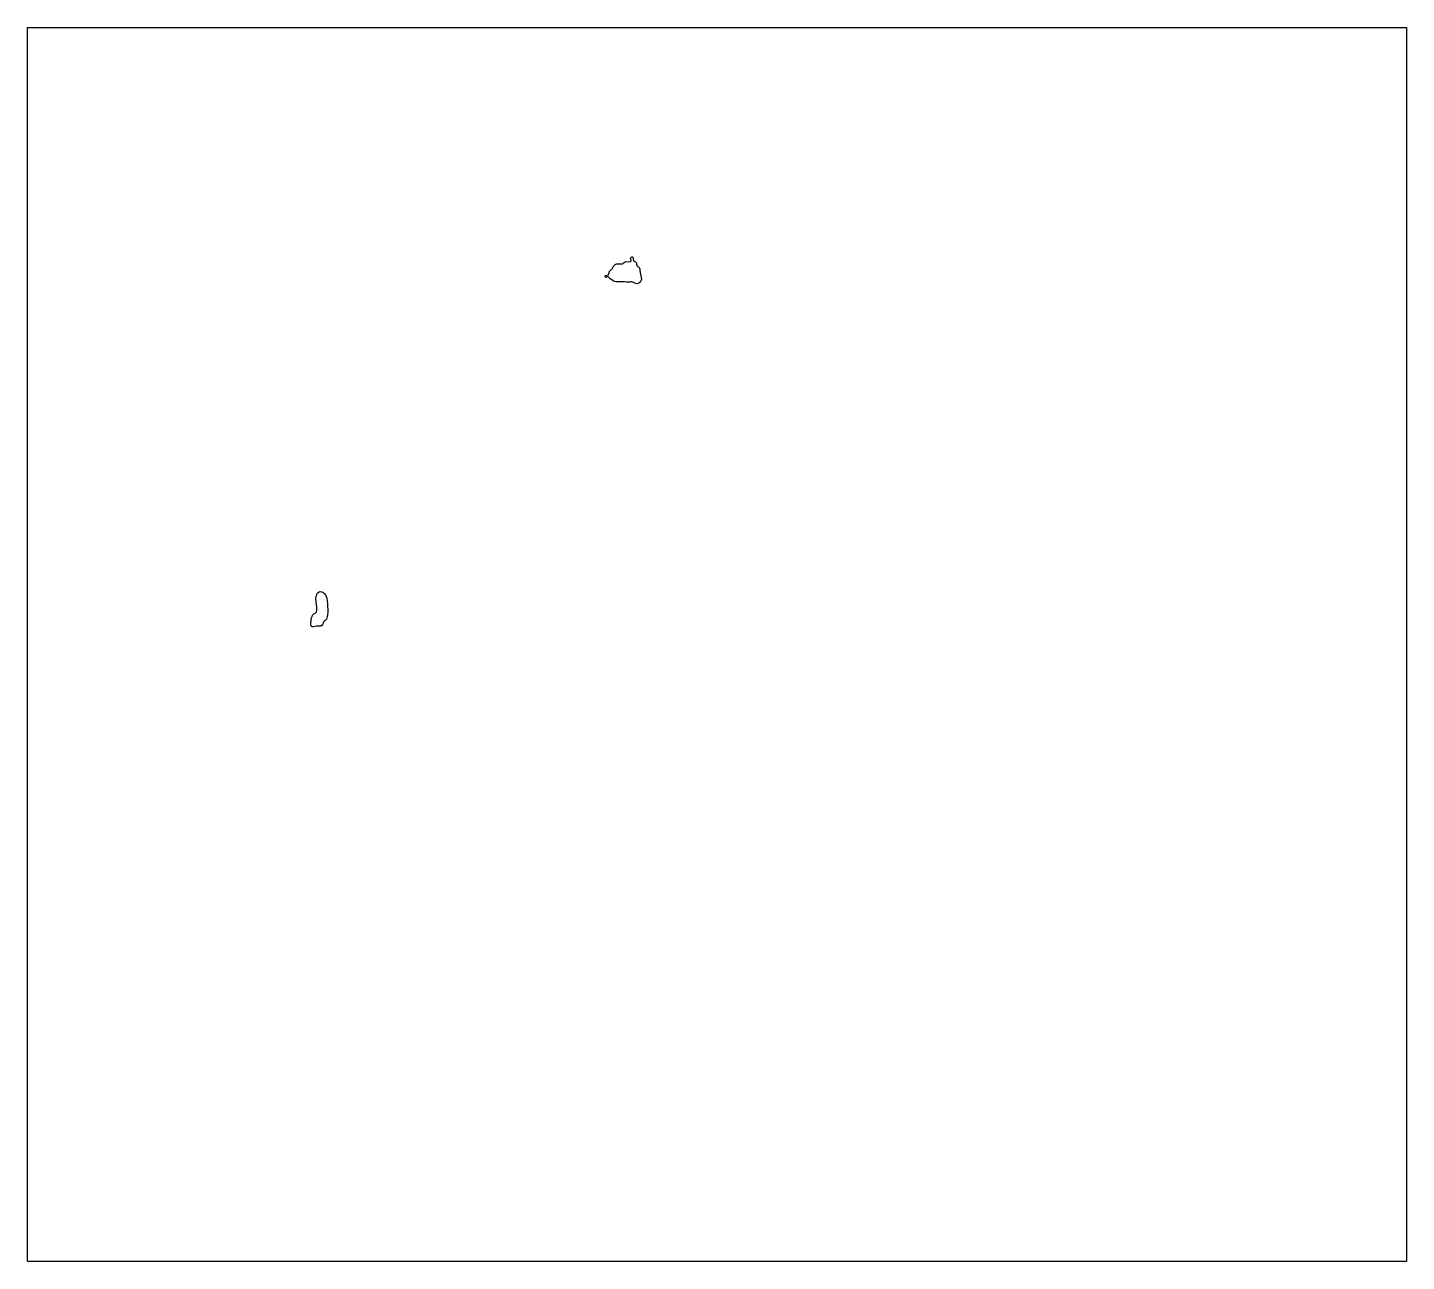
# Model space of a CAD drawing. Header units: millimetres. Extents: x 0 to 1900, y -800 to 900.
import ezdxf

# ---------------------------------------------------------------- set-up
doc = ezdxf.new("R2010")
doc.units = ezdxf.units.MM
doc.layers.get('0').update_dxf_attribs({"linetype": 'CONTINUOUS'})

msp = doc.modelspace()

# ---------------------------------------------------------------- linework, layer by layer
msp.add_lwpolyline([(1900, -800), (0, -800), (0, 900), (1900, 900)], close=True)
for points, knots in [([(837.9, 547.2), (840.7, 546.2), (847.5, 550.6), (844.8, 558.7), (843.7, 564.4), (843.8, 570.1), (838.7, 571), (839.7, 577), (833.5, 578.4), (835.5, 585.1), (829.6, 583.6), (833.9, 575.5), (823.8, 579.2), (819.9, 573.8), (814.9, 574.8), (810.2, 574.6), (807, 570.7), (805, 566.6), (800.7, 564.2), (801.7, 557.9), (794.3, 559), (796.6, 555), (799.4, 557.6), (804.3, 552), (810.6, 548.9), (820.3, 550.2), (827.8, 548.5), (834.1, 550.3), (836.5, 547.7), (837.9, 547.2)], [0, 0, 0, 0, 0.921871, 1.843741, 2.304676, 2.765612, 3.226547, 3.687482, 4.148417, 4.609353, 5.070288, 5.531223, 6.453094, 6.914029, 7.374964, 7.8359, 8.296835, 8.75777, 9.218705, 9.679641, 10.140576, 10.371044, 10.601511, 11.062447, 11.984317, 12.906188, 13.828058, 14.288994, 14.749929, 14.749929, 14.749929, 14.749929]), ([(392.4, 74.3), (394.1, 73.9), (398.3, 76.1), (404.8, 74.7), (406.7, 77), (407.4, 81.7), (412, 83.9), (414.2, 93.6), (413, 105.9), (412.7, 119.8), (400.8, 124.5), (396, 114), (398.8, 104.5), (398.8, 93.6), (393.1, 91.8), (390.8, 85.8), (389.1, 75.2), (392.4, 74.3)], [0, 0, 0, 0, 0.780903, 1.171355, 1.561807, 1.952259, 2.34271, 3.123614, 4.685421, 6.247228, 7.028131, 7.809035, 9.370842, 10.151745, 10.542197, 10.932649, 12.494456, 12.494456, 12.494456, 12.494456])]:
    msp.add_open_spline(points, degree=3, knots=knots)

doc.saveas('drawing.dxf')
